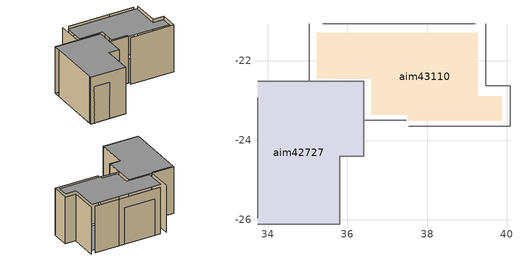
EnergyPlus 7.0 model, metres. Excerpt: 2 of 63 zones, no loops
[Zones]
aim42727
 floor ground (construction-29): 33.74,-26.12 33.74,-22.52 33.88,-22.52 33.88,-22.55 34.99,-22.55 34.99,-22.52 36.41,-22.52 36.41,-24.41 35.8,-24.41 35.8,-26.12 z0; 33.88,-22.55 33.88,-22.52 34.99,-22.52 34.99,-22.55 z0
 floor to aim42835 (construction-33): 33.74,-26.12 33.74,-22.52 33.88,-22.52 33.88,-22.55 34.99,-22.55 34.99,-22.52 36.41,-22.52 36.41,-24.41 35.8,-24.41 35.8,-26.12 z2.74
 wall to aim0014 (construction-31): 33.94,-26.12 34.85,-26.12 z0:2.13; 33.94,-26.12,0 33.94,-26.12,2.13 34.85,-26.12,2.13 34.85,-26.12,0 35.8,-26.12,0 35.8,-26.12,2.74 33.74,-26.12,2.74 33.74,-26.12,0
 wall to aim42876 (construction-31): 35.8,-26.12 35.8,-24.41 36.41,-24.41 36.41,-23.49 z0:2.74
 wall to aim43110 (construction-31): 36.41,-23.49 36.41,-22.52 35.04,-22.52 z0:2.74
 wall to aim43227 (construction-31): 35.04,-22.52 33.74,-22.52 z0:2.74
 wall to aim42394 (construction-31): 33.74,-22.93 33.74,-25.96 z0:2.74
 ceiling to aim42835 (construction-33): 33.88,-22.55 34.99,-22.55 34.99,-22.52 33.88,-22.52 z2.74
aim43110
 floor ground (construction-29): 35.26,-21.32 37.62,-21.3 37.62,-21.38 39.22,-21.37 39.22,-22.89 39.83,-22.89 39.84,-23.5 37.55,-23.51 37.55,-23.36 36.64,-23.36 36.63,-22.45 35.57,-22.46 35.57,-22.38 35.26,-22.38 z0
 floor to aim42955 (construction-33): 35.23,-22.45 35.23,-21.31 39.27,-21.31 39.27,-22.9 39.88,-22.9 39.88,-23.51 37.52,-23.51 37.52,-23.36 36.6,-23.36 36.6,-22.45 z2.74
 wall to aim43227 (construction-31): 35.04,-21.07 35.04,-22.52 z0:2.74
 wall to aim42876 (construction-31): 36.41,-23.49 37.48,-23.49 z0:2.74
 wall to aim44052 (construction-31): 37.54,-23.65 40.08,-23.65 z0:2.74
 wall to aim44884 (construction-31): 40.08,-23.65 40.08,-22.64 39.47,-22.64 39.47,-21.07 z0:2.74
 wall to aim0014 (construction-31): 39.21,-21.07 37.8,-21.07 z0:2.74; 37.5,-21.07 35.68,-21.07 z0:2.13; 35.38,-21.07,0 35.38,-21.07,2.74 37.8,-21.07,2.74 37.8,-21.07,0 37.5,-21.07,0 37.5,-21.07,2.13 35.68,-21.07,2.13 35.68,-21.07,0
[Site:Location]
Braintree  MA United States: Latitude {deg}=42.213; Longitude {deg}=-71.033; Time Zone {hr}=-5.91942; Elevation {m}=26
[Site:GroundTemperature:BuildingSurface]
18.89, 18.92, 19.02, 19.12, 19.21, 19.23, 19.07, 19.32, 19.09, 19.21, 19.13, 18.96
[SizingPeriod:DesignDay] Day of Month=21; Humidity Indicating Type=Wet-Bulb
Name | Maximum Dry-Bulb Temperature {C} | Wet-Bulb at Max {C} | Barometric Pressure {Pa} | Wind Speed {m/s} | Wind Direction {deg} | Month | Day Type | Daily Dry-Bulb Temperature Range {deltaC} | Barometric Pressure {Pa}}
GBS_04R20_266135 Winter | -14.6 | -14.6 | 99400 | 3 | 320 | 1 | WinterDesignDay
GBS_04R20_266135 Summer | 30.8 | 22.4 |  | 0 | 0 | 7 | SummerDesignDay | 10.9 | 99800
[BUILDING]
Project Name: Building Azimuth=0; Building Terrain=Suburbs; Loads Convergence Tolerance=4E-02; Temperature Convergence Tolerance=4E-01; Solar Distribution=MinimalShadowing; Max Number of Warmup Days=25; Minimum Number of Warmup Days=6
[MATERIAL]
mat-353: Smooth, 0.01588, 0.160266, 800.923, 837.36, 0.9, 0.75, 0.75
mat-266: MediumRough, 0.20321, 1.3112, 2242.58, 837.36, 0.9, 0.75, 0.75
mat-378: MediumRough, 0.20422, 1.73073, 1842.12, 837.36, 0.9, 0.75, 0.75
mat-223: Smooth, 0.01271, 0.0571142, 288.332, 1339.776, 0.9, 0.75, 0.75
[MATERIAL:NoMass]
mat-465: MediumRough, 5.28331
mat-248: MediumRough, 0.366309
[MATERIAL:AirGap]
mat-464: 0.109188
[CONSTRUCTION]
construction-31: mat-353, mat-464, mat-353
construction-29: mat-465, mat-378, mat-266, mat-248
construction-33: mat-223
[ZONE]
aim42727: 0, 0, 0, 0, 1, 1, 2.29645, 19.5403, 8.50892
aim43110: 0, 0, 0, 0, 1, 1, 2.99613, 22.069, 7.36583
[PEOPLE]
people-aim42727: aim42727, aim0026, People, 0.341623, 0.5, 0.555556, aim42727-peep-activ-level
people-aim43110: aim43110, aim0026, People, 0.294632, 0.5, 0.555556, aim43110-peep-activ-level
[LIGHTS] Schedule=aim0020; Design Level Calculation Method=LightingLevel; Return Air Fraction=0; Fraction Radiant=0.35; Fraction Visible=0.25; Fraction Replaceable.=0; LightEndUseKey=GeneralLights
Name | Zone | Design Level
lights-aim42727 | aim42727 | 82.433
lights-aim43110 | aim43110 | 71.359
[ElectricEquipment] Schedule=aim0020; Design Level Calculation Method=EquipmentLevel; Fraction Latent=0; Fraction Radiant=0.3; Fraction Lost=0; Default end use category=0
Name | Zone | Design Level
electrical-aim42727 | aim42727 | 123.155
electrical-aim43110 | aim43110 | 106.215
[Schedule:Day:Interval]
aim0017: NO, 6:00, 0, 7:00, 0.1, 8:00, 0.3, 12:00, 0.9, 13:00, 0.8, 17:00, 0.9, 18:00, 0.5, 20:00, 0.3, 22:00, 0.2, 24:00, 0
aim0023: NO, 7:00, 0, 8:00, 0.1, 9:00, 0.2, 11:00, 0.95, 13:00, 0.45, 18:00, 0.95, 19:00, 0.3, 22:00, 0.1, 24:00, 0
[Schedule:Week:Daily]
aim0018: aim0017, aim0017, aim0017, aim0017, aim0017, aim0017, aim0017, aim0017, aim0017, aim0017, aim0017, aim0017
aim0024: aim0023, aim0023, aim0023, aim0023, aim0023, aim0023, aim0023, aim0023, aim0023, aim0023, aim0023, aim0023
[Schedule:Year]
aim0020: Fraction, aim0018, 01, 01, 12, 31
aim0026: Fraction, aim0024, 01, 01, 12, 31
[Schedule:Compact]
aim42727-peep-activ-level; aim43110-peep-activ-level: Any Number, Through: 12/31, For: AllDays, Until: 24:00
